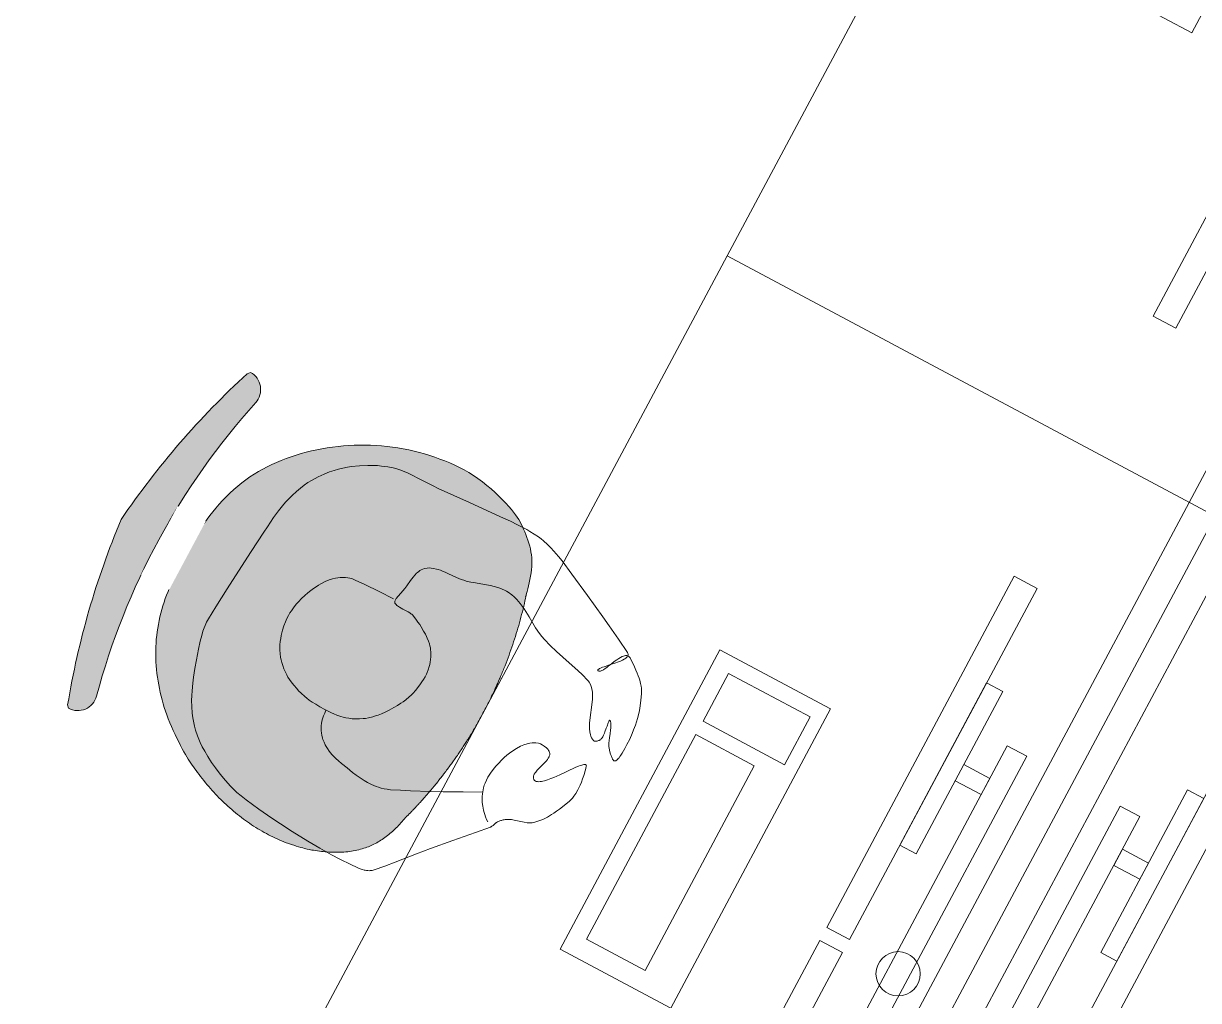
# Model space of a CAD drawing. Header units: millimetres. Extents: x 76548 to 83157, y 1824 to 49172.
# Drawn here: x 78398 to 79991, y 45676 to 47002 of the extents above; entities that cross this region are included whole.
import ezdxf

# ---------------------------------------------------------------- set-up
doc = ezdxf.new("R2010")
doc.units = ezdxf.units.MM
doc.header["$MEASUREMENT"] = 0
doc.layers.add('FURN-FILE', color=211, linetype='Continuous', lineweight=0)
doc.layers.add('FURN-WKST', color=42, linetype='Continuous', lineweight=13)

# ---------------------------------------------------------------- blocks, each defined once
blk = doc.blocks.new('*U49')
at = {"color": 0, "linetype": 'ByBlock', "lineweight": -2, "flags": 128}
for points in [[(-93.81940799851873, -226.5481468585931), (-76.05543497948383, 233.1131620319065), (93.81939657823386, 226.5482154809724), (76.0554235592208, -233.1130934095854), (-93.81940799851873, -226.5481468585931)], [(64.95693439784372, 131.5502647103422), (67.7899478998952, 204.8574413821916), (-57.60350259928236, 209.7033699262975), (-60.43651613183465, 136.3961932556849), (64.95693439784372, 131.5502647103422)], [(-37.90461599991977, -200.2463126598159), (-25.75007406752411, 114.2651227974711), (64.15466401215963, 110.7906834425958), (52.00012211137073, -203.7207519854128), (-37.90461599991977, -200.2463126598159)]]:
    blk.add_lwpolyline(points, close=True, dxfattribs=at)
blk = doc.blocks.new('wrk3_3')
at = {"layer": 'FURN-FILE', "color": 0, "linetype": 'Continuous', "lineweight": 0, "flags": 128}
for points in [[(199.9999264142389, 166.9331495293518), (739.9999264138896, 166.9337607273046), (739.9998754802509, 201.9341943134932), (199.9998754805856, 201.9335831155913), (199.9999264142389, 166.9331495293518)], [(344.9986427628028, 166.9333645466395), (595.0010516051116, 166.9336475419259), (595.0010799015727, 141.9334066607407), (344.9986710592493, 141.933123665498), (344.9986427628028, 166.9333645466395)], [(457.4997550550906, 141.9332510301756), (482.4999959057459, 141.9332792960631), (482.5000412106019, 101.9328938861945), (457.4998003294895, 101.9328655897116), (457.4997550550906, 141.9332510301756)], [(407.4998003294604, 101.9328655897116), (1092.500069506699, 101.9328655897261), (1092.500069506699, 71.93286558974069), (407.4998003294895, 71.93286558971158), (407.4998003294604, 101.9328655897116)]]:
    blk.add_lwpolyline(points, close=True, dxfattribs=at)
at = {"layer": 'FURN-WKST', "color": 0}
blk.add_line((0, 39.99999999997817), (1500, 39.99999999998545), dxfattribs=at)
at = {"layer": 'FURN-WKST', "color": 0, "flags": 128}
blk.add_lwpolyline([(-1.455191522836685e-11, 0), (1499.999999999985, -2.91038304567337e-11), (1499.999999999985, 750.0000000000073), (-1.455191522836685e-11, 749.9999999999782), (-1.455191522836685e-11, 0)], close=True, dxfattribs=at)
at = {"layer": 'FURN-FILE', "color": 0, "linetype": 'Continuous', "lineweight": 0, "rotation": 92.21320400544748}
blk.add_blockref('*U49', (706.2033570553613, 421.9164525568413), dxfattribs=at)
blk = doc.blocks.new('*U53')
at = {"color": 0, "linetype": 'ByBlock', "lineweight": -2, "extrusion": (0, 0, -1), "flags": 128}
for points in [[(93.81940799851873, -226.5481468585785), (76.05543497950566, 233.1131620319502), (-93.81939657824842, 226.5482154810161), (-76.05542355924263, -233.1130934095418), (93.81940799851873, -226.5481468585785)], [(-64.95693439782917, 131.5502647103713), (-67.78994789990975, 204.8574413822207), (57.60350259925326, 209.703369926312), (60.43651613181282, 136.3961932556995), (-64.95693439782917, 131.5502647103713)], [(37.90461599993432, -200.2463126598013), (25.75007406752411, 114.2651227974857), (-64.15466401215963, 110.7906834426394), (-52.00012211137073, -203.7207519853837), (37.90461599993432, -200.2463126598013)]]:
    blk.add_lwpolyline(points, close=True, dxfattribs=at)
blk = doc.blocks.new('wrk3_4')
at = {"layer": 'FURN-FILE', "color": 0, "linetype": 'Continuous', "lineweight": 0, "extrusion": (0, 0, -1), "flags": 128}
blk.add_lwpolyline([(-759.9999264139042, 166.9337833642276), (-1299.999926413555, 166.934394562144), (-1299.999875479902, 201.9348281482526), (-759.99987548028, 201.9342169506635), (-759.9999264139042, 166.9337833642276)], close=True, dxfattribs=at)
at = {"layer": 'FURN-WKST', "color": 0}
blk.add_line((0, 39.99999999999272), (1499.999999999985, 40), dxfattribs=at)
at = {"layer": 'FURN-WKST', "color": 0, "extrusion": (0, 0, -1), "flags": 128}
blk.add_lwpolyline([(0, 0), (-1500, -7.275957614183426e-12), (-1499.999999999985, 749.9999999999927), (0, 749.9999999999927), (0, 0)], close=True, dxfattribs=at)
at = {"layer": 'FURN-FILE', "color": 0, "linetype": 'Continuous', "lineweight": 0, "rotation": 92.21320400544748}
blk.add_blockref('*U53', (706.2033570553758, 421.9164525568704), dxfattribs=at)
blk = doc.blocks.new('*U55')
at = {"linetype": 'ByBlock', "lineweight": -2}
blk.add_hatch(color=7, dxfattribs=at).paths.add_polyline_path([(-240.0286441050412, 333.8224027595061, -0.05883785226899226), (17.78258416728931, 378.3228370211291, -0.05883785226899226), (270.5643462055887, 310.8815731017312), (273.9786411161185, 307.6193697071212, -0.4852311977000949), (240.2319705560803, 283.4062904212697, 0.05913279318586893), (15.18123345443746, 320.4241396341677, 0.05913279318586893), (-212.2825073906133, 303.7376379521374, -0.4852311977000949), (-243.7218450240907, 330.8795009021924)])
h = blk.add_hatch(color=7, dxfattribs=at)
edge = h.paths.add_edge_path()
edge.add_spline(control_points=[(-177.3597326177114, -145.1740488822616), (-207.7293379313342, -138.3802228098502), (-239.4937737221917, -120.1599046054689), (-285.5368762419967, -39.290901601511), (-282.7531709045143, 112.4052060332542), (-154.2041548238485, 268.7965515610194), (-36.97263507705065, 282.2879587669668), (13.27937099905103, 278.1714150390326)], knot_values=[0, 0, 0, 0, 0.1278050160630629, 0.1732907007324, 0.4305391611673586, 0.7883516963517069, 1, 1, 1, 1], degree=3, periodic=0)
edge.add_spline(control_points=[(13.27937099905103, 278.1714150390326), (63.70477036730153, 277.7649786677139), (179.2492612186761, 253.815244249934), (293.259613522474, 86.52446312605025), (282.4247332428349, -64.81148388589645), (229.3179185400659, -141.2265414623107), (196.0462666453386, -156.5193407842889), (165.1847444628074, -160.5647082002179)], knot_values=[0, 0, 0, 0, 0.2116483041139544, 0.5694608392983027, 0.8267092997332612, 0.8721949844025984, 1, 1, 1, 1], degree=3, periodic=0)
edge.add_line((165.1847444628074, -160.5647082002179), (165.2484580467572, -160.8114819504044))
edge.add_arc((20.0002498095273, 427.6801178225505), 606.1513053681007, 267.4274364554332, 283.86433089987764, ccw=False)
edge.add_arc((20.00006308477896, 427.6801262120862), 606.1513053680999, 250.99055867765549, 267.42745312209996, ccw=False)
edge.add_line((-177.4379372039402, -145.4146661578125), (-177.3597326177114, -145.1740488822616))
at = {"color": 0, "linetype": 'ByBlock', "lineweight": -2, "flags": 128}
blk.add_lwpolyline([(-240.0286441050412, 333.8224027595061, -0.05883785226899226), (17.78263144014636, 378.3228465774519), (17.78258416728931, 378.3228370211291, -0.05883785226899226), (270.5643462055887, 310.8815731017312), (273.9786411161185, 307.6193697071212, -0.4852311977000949), (240.2319389186887, 283.4062995583881), (240.2319705560803, 283.4062904212697, 0.05913279318586893), (15.18123345443746, 320.4241396341677, 0.05913279318586893), (-212.2824356838828, 303.737651843614), (-212.2825073906133, 303.7376379521374, -0.4852311977000949), (-243.7218450240907, 330.8795009021924), (-240.0286441050412, 333.8224027595061)], format="xyb", close=True, dxfattribs=at)
at = {"color": 0, "linetype": 'ByBlock', "lineweight": -2}
blk.add_rational_spline([(-177.3597326177114, -145.1740488822616), (-207.7293379313342, -138.3802228098502), (-239.4937737221917, -120.1599046054689), (-285.5368762419967, -39.290901601511), (-282.7531709045143, 112.4052060332542), (-154.2041548238485, 268.7965515610194), (-36.97263507705065, 282.2879587669668), (13.27937099905103, 278.1714150390326), (63.70477036730153, 277.7649786677139), (179.2492612186761, 253.815244249934), (293.259613522474, 86.52446312605025), (282.4247332428349, -64.81148388589645), (229.3179185400659, -141.2265414623107), (196.0462666453386, -156.5193407842889), (165.1847444628074, -160.5647082002179), (165.2059823241143, -160.6469661169467), (165.2272201854212, -160.7292240336756), (165.2484580467572, -160.8114819504044), (108.7795362508041, -174.7488256866854), (50.89822587730305, -180.4709396899489), (-7.206620838929666, -177.8602946925603), (-65.31147889475687, -175.2496661217665), (-122.4464215655462, -164.35990004411), (-177.4379372039693, -145.414666157747), (-177.4118690085306, -145.3344603992955), (-177.385800813121, -145.2542546407858), (-177.3597326177114, -145.1740488822616)], [1, 1, 1, 1, 1, 1, 1, 1, 1, 1, 1, 1, 1, 1, 1, 1, 1, 1, 0.9931535054110803, 0.9931535054110803, 1, 0.9931535054110803, 0.9931535054110803, 1, 1, 1, 1], degree=3, knots=[0, 0, 0, 0, 0.02130083601051049, 0.02888178345540001, 0.07175652686122644, 0.1313919493919511, 0.1666666666666667, 0.1666666666666667, 0.1666666666666667, 0.2019413840189924, 0.2615768065497171, 0.3044515499555435, 0.312032497400433, 0.3333333333333333, 0.3333333333333333, 0.3333333333333333, 0.5, 0.5, 0.5, 0.6666666666666666, 0.6666666666666666, 0.6666666666666666, 0.8333333333333333, 0.8333333333333333, 0.8333333333333333, 1, 1, 1, 1], dxfattribs=at)
blk.add_wipeout([(-37.68748061551013, 321.3590778665966), (67.71986267869939, 317.28579539060587), (66.04961799722508, 274.0636384313329), (-39.35772529692622, 278.13692090736726)], dxfattribs=at)
blk = doc.blocks.new('*U56')
at = {"color": 0, "linetype": 'ByBlock', "lineweight": -2, "flags": 128}
for points in [[(-67.61908009959006, 119.8511182272778), (-64.68391691547004, 117.5123406481289), (-62.02249832418602, 115.144058776219), (-59.61853425014124, 112.7773558237095), (-57.45458468818106, 110.4364294530969), (-55.51275828939106, 108.1398674887896), (-52.12404176704877, 103.5852596866462), (-49.46015359580633, 99.35530124756042), (-47.38623263135378, 95.48461226731888), (-45.78595226006291, 91.9799664269085), (-44.56168091739528, 88.83122938768065), (-43.63309447461506, 86.01853989601659), (-42.34851697189151, 80.98070567868126), (-41.68693681176228, 77.11761569771625), (-41.37035036104498, 74.17929256697244), (-41.19880676845787, 69.71586555690737), (-41.40966762852622, 65.19777894073923), (-42.171878482186, 58.97105368947086), (-43.26967381435679, 52.89910598522692), (-44.62373242682952, 47.08061297143286), (-46.16885814568377, 41.58088760798273), (-47.85161688584776, 36.43973508286581), (-49.628365762459, 31.67768319543393), (-51.46360868991178, 27.30090255387768), (-53.32862399828446, 23.30507323496568), (-55.20031878777081, 19.67840621522919), (-59.01921901235619, 13.27019991654379), (-62.67718644730485, 8.18065286865749), (-66.10783639743022, 4.206236637706752), (-69.27742852347001, 1.150660746337962), (-72.17373588838382, -1.162763670959976), (-74.79840152065299, -2.88638683022873), (-77.1617088123603, -4.14775049117452), (-79.27902409280796, -5.051333574781893), (-83.09109795390395, -6.154929220952909), (-86.03565398610954, -6.559026186499977), (-88.29010400407424, -6.610021388085443), (-91.74267194118875, -6.260705606517149), (-95.27644379720732, -5.374519566306844), (-96.10068012615375, -5.081783309942693), (-96.80689249803982, -4.792514781394857), (-97.41139151706011, -4.516394405814935), (-97.92872976323997, -4.258746302206418), (-98.3716425463208, -4.022076302557252), (-99.12259864383668, -3.585361672638101), (-99.66371201167931, -3.241328519608942), (-100.0560265071545, -2.975329923225217), (-100.6211396063227, -2.565474110728246), (-101.1561822656367, -2.145039310897118), (-102.0030104151228, -1.335917109812726), (-102.6648388811154, -0.4687708081182791), (-103.1662421040746, 0.4446345220640069), (-103.5290491046326, 1.393952215308673), (-103.7726255495509, 2.370105206020526), (-103.914128149343, 3.365151918813353), (-103.9687340279488, 4.372165450375178), (-103.8657228969241, 6.432017425875529), (-103.5507818871265, 8.476455592739512), (-103.0956790635973, 10.47559234114306), (-102.5549634890485, 12.40815882250899), (-101.3284280426233, 16.13870595498884), (-98.9301589664392, 22.78098164194671), (-98.08969241028535, 25.23362329394149), (-97.43603718517988, 27.33300510930712), (-96.95134488904296, 29.12105661911482), (-96.61056739503692, 30.63933496786922), (-96.38725432299543, 31.92649560855352), (-96.19265431606618, 34.0712189355836), (-96.23503063826502, 35.57665964747139), (-96.38645031873602, 36.64042868060642), (-96.82639027261757, 38.12015279065236), (-97.14995986649592, 38.80366339217289), (-97.54741736216238, 39.44703207763087), (-98.72549530611286, 40.73558709230565), (-100.0286372120754, 41.49396259222704), (-101.4317273775305, 41.79822440880525), (-102.9127616209807, 41.7157337366516), (-104.4525140626938, 41.30605075400672), (-106.034237271655, 40.62174913288618), (-107.6433925576857, 39.70914996910142), (-109.2674074918541, 38.6089828597469), (-110.8954580143982, 37.3569811291527), (-112.5182727391948, 35.98441754445957), (-115.7695707343373, 32.93195520339941), (-118.9162347211386, 29.6768924343196), (-121.9228715948702, 26.35781533540285), (-127.6118104009074, 19.68810582776496), (-132.5267591726588, 13.68232496113342), (-136.6801694461465, 8.555743067103322), (-140.1353821040466, 4.341502020994085), (-142.9771844245406, 0.9779214063892141), (-145.2950187692331, -1.639530343134538), (-147.173983248038, -3.628390968675376), (-148.6905285151151, -5.103001170195057), (-149.9108990876193, -6.166538044737536), (-150.8911055019562, -6.907877377656405), (-151.6776860479658, -7.401164838534896), (-152.8843388649111, -7.888870274182409), (-153.6385773163638, -7.91781392142002), (-154.1144846115785, -7.73706995487737), (-154.6766160386542, -7.121131334992242), (-155.047338566641, -6.067045890857116), (-155.5175044976786, -3.799294672018732), (-155.995535027374, -1.36618525540689), (-156.4581883738647, 1.156426726767677), (-156.8896408952496, 3.71034823039372), (-157.2797359176257, 6.251502242099377), (-157.933893560672, 11.33749126577459), (-158.3749020826435, 16.05588585311489), (-158.6193131604668, 20.32627633154334), (-158.6974697339319, 24.12888299631595), (-158.6436104807508, 27.47820341684564), (-158.2283009093517, 33.31675968928903), (-157.6081238214101, 37.61369536632264), (-156.9466339166829, 40.75499454890087), (-156.3304822278587, 43.05029287654907), (-155.1989812694956, 46.37341616144113), (-153.8007694544503, 49.5248155111185), (-147.6447512960731, 61.71258677435981), (-145.2775322722955, 66.16740189676057), (-143.1360960947059, 69.98289030509477), (-141.1891346688062, 73.24460912152426), (-137.5680670917645, 78.7453625376802), (-134.6304963118382, 82.66757830810093), (-132.2784066647146, 85.47790896547667), (-130.4203816939335, 87.50463357771514), (-127.4670630229666, 90.40379030395707), (-124.2950765424612, 93.12041495276208), (-122.2302317750145, 94.58970207515813), (-120.1803148377076, 95.76517144344689), (-118.1717070990708, 96.71312365050835), (-116.2234581127632, 97.48577798239421), (-112.4361552145565, 98.6938689492672), (-98.67811222274759, 101.9768933837913), (-95.34419855079614, 102.9640886734705), (-92.92743815885478, 103.8455261429044), (-91.174593415446, 104.6079627630679), (-88.66028312537674, 105.9475178566499), (-87.46209576458205, 106.7180416653136), (-86.30767392947746, 107.5634780721884), (-85.2678136213508, 108.3997809173161), (-84.37712172009196, 109.1569540053752), (-83.61401650663174, 109.8404559932387), (-82.95978676556115, 110.4555995567207), (-81.84782585985522, 111.5730434948928), (-81.04367908128188, 112.447576397084), (-80.4586396333616, 113.1252418810182), (-79.61206271831179, 114.1786131071422), (-78.8050939332461, 115.278601345286), (-78.43801553772937, 115.8414290369983), (-78.12626032179105, 116.3851595301239), (-77.85822650871705, 116.9066349317), (-77.40533212204173, 117.907278199913), (-76.70223971441737, 119.6923902388226), (-76.18101209738234, 121.0205314508494), (-75.7550573513945, 121.9887251924229), (-75.39965907925216, 122.6899319144286), (-75.10605334355932, 123.1979117253068), (-74.61190239304415, 123.9252327624563), (-74.33672927576117, 124.271073184369), (-74.04041603659425, 124.6036623474065), (-59.05197409361426, 140.1558562750433), (-36.22423421555141, 163.1642510985112), (-13.51566399703734, 186.2140992055647), (0.5462331989838276, 201.0758698599238), (21.44461074180435, 223.651070916836), (31.96339711792825, 234.8299737443886), (42.62526393884036, 245.7912772935379), (43.68046256294474, 246.7682661938161), (44.73487339366693, 247.6030937833275), (45.77613055286201, 248.3174445453769), (46.79494083008467, 248.9295734184852), (47.78447296151717, 249.4548636200343), (49.71971139076049, 250.3195553887199), (51.4864183678219, 250.955474383969), (53.07832198549295, 251.4261799676169), (54.49968922204425, 251.7768882801902), (57.03375751557178, 252.2646132327209), (58.95828249683109, 252.5350390305393), (61.85372156882659, 252.8070786522439), (64.72213053594169, 252.9434306352487), (74.34222248695733, 253.1217002937774), (90.94216905088251, 253.0315373621561), (103.2689653281413, 252.6465361189476), (121.7071010120126, 251.5957728264475), (140.2654369057273, 250.023190892578), (165.4015803699949, 247.3992407908518), (184.0912278398682, 245.1488961523137), (198.0662587549596, 243.2524069393548), (219.0346736627689, 239.9974490112072), (240.1024128960416, 236.1566046217486), (248.6097185366089, 234.2650889546203), (255.8766533048401, 232.2997765708133), (262.1244088631211, 230.345592082318), (267.5228818026226, 228.4581159202062), (276.8586845827667, 224.7613266606495), (283.8039049019644, 221.6643240900885), (289.0014264938945, 219.1615697455272), (296.8100606179214, 215.12186288253), (304.6719121779897, 210.7441164936608), (312.7793421033275, 205.8355938330496), (319.5730716386315, 201.2918198992847), (325.2707210174849, 197.1156955050537), (330.0557914431702, 193.3016350091493), (334.0817022795964, 189.837461030038), (337.475987187252, 186.7062200969231), (343.1147176509694, 180.9942803109152), (347.0808661587798, 176.5098041312012), (349.9012805553793, 173.0299977459799), (353.8746205550924, 167.6176588857197), (357.5273707977176, 161.9673045995441), (361.9703899100423, 154.140607655092), (365.5383157827382, 147.0846043508791), (368.4306974739593, 140.7713237297285), (370.7959818363597, 135.1537656714063), (374.5892939559999, 125.146646631154), (377.167884649687, 117.5231377324817), (380.6525044631999, 105.9559948724782), (383.7333848598864, 94.303267696072), (387.4616613556427, 80.2099909469689), (390.1778269928327, 69.60393062404182), (391.8871654545437, 61.61549954205111), (392.8654994660756, 55.59938721146318), (393.3781100799242, 51.07094254145341), (393.6169457316209, 47.66438679893326), (393.7093474191643, 42.53659680728742), (393.4428878726321, 37.3853461186518), (391.5917984461412, 18.28225538095285), (388.4191098168521, -10.15066747595847), (385.0056040351774, -38.54321582520788), (381.1422480499314, -69.92181832779897), (377.1767696383467, -101.290314624639), (376.0569471454801, -109.9782509629003), (373.9000960390404, -124.8953543465905), (371.8722132188341, -135.998084945124), (369.9829369443105, -144.3638008159614), (368.3007242096792, -150.6963453573553), (366.8653682892764, -155.4939250469179), (364.3964797862573, -162.7907924592291), (361.5026112754931, -170.2371571781259), (358.6156111110613, -176.7165981596481), (355.654455939628, -182.5519482207019), (352.6654237993353, -187.8150990767463), (349.6849541003321, -192.5691466451972), (343.6602148606325, -201.0201553974621), (337.9567189837835, -207.9282547805196), (332.6649430803518, -213.6076286003226), (327.8237272582992, -218.3023473745125), (323.4393863821897, -222.2031548287341), (315.4672506824572, -228.5728119767591), (309.2671357130021, -232.9757874731586), (299.6698231730261, -238.9931353344873), (289.7886433609965, -244.3239581823727), (283.6030347587075, -247.257692001338), (278.0120662382687, -249.6397147881362), (272.9995215257077, -251.5559997652017), (268.5322227476427, -253.0864840657014), (264.5683730264136, -254.3018484745844), (257.5266995868224, -256.1207057651336), (252.1739255099237, -257.2014461496583), (248.1281519342083, -257.8379474760004), (242.0229014776924, -258.4910310672421), (235.8906992767952, -258.7546413669334), (230.1274137147193, -258.749698951593), (220.1296391573414, -258.5269214863511), (205.2548092142097, -258.0329353859561), (197.8302644297364, -257.8812364855403), (190.3884818224178, -257.8959673912468), (143.8827729746845, -259.0398896988918), (97.32912350537663, -260.2023101767554), (82.79271740496915, -260.480752180636), (71.90833895466494, -260.5478471794195), (63.74398279690649, -260.3878469939664), (57.61540616005368, -260.094446429619), (53.01400159171317, -259.7536152249813), (46.10092852399976, -259.0134255378653), (39.17097033604659, -257.9548900375521), (34.93039731534373, -257.1139068752382), (31.00923039179179, -256.1843489880121), (23.78699563717237, -254.1062732471182), (17.59204353736277, -251.9697768797632), (12.25457476187148, -249.8906726978748), (3.069718270271551, -245.8673820637196), (-3.715841826779069, -242.6034516635846), (-23.78141759205027, -232.2085929685854), (-55.34764355950756, -215.4574406166212), (-86.82922167797369, -198.5466316596285), (-99.70929340187286, -191.4937553044292), (-118.8650367937807, -180.6179156714788), (-137.752201748066, -169.6584653481405), (-138.8305267600954, -168.869615477015), (-139.5632402834235, -167.9925750900729), (-139.9983193626249, -167.0447564042843), (-140.1783204178646, -166.0414249931346), (-140.1409383535211, -164.9959291303676), (-139.919510730535, -163.9199061992404), (-139.5434722492791, -162.8234683800401), (-139.038764297773, -161.7153696189635), (-138.4282038729434, -160.6031556922098), (-137.7318157773116, -159.4932990079251), (-136.1219059069263, -157.2664283020276), (-134.3478783344617, -155.1074483294506), (-132.5000149803382, -153.0413196480076), (-128.7073717071762, -149.1235568362899), (-125.2266102305584, -145.7295829771901), (-122.2151227674549, -142.8538553910184), (-119.7123296660793, -140.4550604098185), (-117.6947182497461, -138.4765304889443), (-116.1088631804014, -136.8579294744559), (-114.890608595495, -135.5415520657407), (-113.975677076407, -134.4753707396449), (-113.305068112415, -133.6141762769112), (-112.8273729609791, -132.9196501247934), (-112.499334546199, -132.3598814339348), (-112.1435539053346, -131.4949395170115), (-112.0732321435862, -130.9480822738406), (-112.1389836597664, -130.598640639495), (-112.4399651410931, -130.1771455956623), (-112.9986966945871, -129.8852522413363), (-113.7457882228337, -129.7880798674742), (-114.4839606462119, -129.9535190253227), (-115.2125611046795, -130.3404011455277), (-115.9310184472706, -130.9124158485647), (-116.6388365441817, -131.6375991348614), (-117.3355880949894, -132.4878724585578), (-118.020908897146, -133.4386277909798), (-118.6944925410862, -134.4683542407001), (-120.0265695665148, -136.7299408922554), (-121.3076091464318, -139.1151083599107), (-122.5367579916128, -141.5292285286851), (-124.9144458466544, -146.3441631937749), (-127.0725091625209, -150.6502646653535), (-129.0197485047247, -154.3083337441494), (-130.7683905839804, -157.3038468405575), (-132.332548147373, -159.6865086987236), (-133.7271498075861, -161.5343849217606), (-134.9672104893107, -162.9334033147752), (-136.0673477129385, -163.9663123317878), (-137.0414742473222, -164.707334274819), (-137.9026162493392, -165.2201442029618), (-138.6628196784659, -165.5577032675064), (-140.0081839983541, -165.8801947837492), (-141.0297006302499, -165.881800860443), (-141.8028421224444, -165.7387669226446), (-142.9737755806855, -165.2787811032322), (-144.158130378768, -164.5072149667103), (-154.7622577494476, -156.1955853137042), (-158.649654211149, -153.0110529391823), (-161.9495223608028, -150.1659504200798), (-164.7316447268822, -147.618968556184), (-167.0670063552971, -145.3378661294264), (-169.0223251391144, -143.2960459843307), (-172.2149712088722, -139.6055159765092), (-174.390812652302, -136.7270916199341), (-175.8844429020974, -134.4990880917321), (-177.8798254130015, -131.0353814962), (-179.55249022934, -127.412472105425), (-182.585148946222, -119.3615747936128), (-184.9186919235581, -112.1572543564398), (-186.7024768849224, -105.725781452973), (-188.056972105951, -99.9968893656769), (-189.0783421631495, -94.90410601584881), (-190.4830081821492, -85.80596804099332), (-191.2039098992536, -78.821894930079), (-191.5502548069562, -73.49059949476214), (-191.7465966902819, -65.33934503055934), (-191.541532911142, -56.99733186709636), (-191.4525048549112, -54.98436120561382), (-191.3710084513295, -52.9483792422543), (-191.2888833237666, -50.94163372040202), (-191.0960654812661, -47.02853268301988), (-190.856494153486, -43.57253899624629), (-190.568019424245, -40.63227171126346), (-190.2387539568226, -38.19616076051898), (-189.8807675575226, -36.21774786534661), (-189.5066318048994, -34.63646454426635), (-189.1276832082367, -33.3893571630615), (-188.7532928970904, -32.41726453887532), (-188.3907009452232, -31.66767489725316), (-188.0451460097611, -31.09566089464352), (-187.7201301920431, -30.66375851880002), (-187.4177273229579, -30.34131540478847), (-186.8463709746866, -29.9090772736381), (-186.3811705268017, -29.70168012021168), (-186.0108081420622, -29.61546415988414), (-185.4195315506222, -29.60302473415504), (-184.7838221004058, -29.73768139099411), (-184.1257714829699, -29.99292447110929), (-183.4861742259818, -30.31631055459729), (-182.8695797359251, -30.68706792585726), (-182.2790420141901, -31.08883681586303), (-181.7164513939206, -31.50882049063512), (-180.644660326594, -32.39551093587943), (-179.6966201054311, -33.26062874477066), (-178.8658859612769, -34.07176210959733), (-177.4262098291947, -35.57690651757002), (-176.37288103233, -36.74596524664958), (-174.8645098781999, -38.50177057362453), (-174.1536748092622, -39.35686762591649), (-173.4785835188231, -40.18211271207838), (-172.052252069072, -42.11502915712481), (-170.8540307598014, -44.05183604796184), (-169.837797632892, -45.96111273103452), (-168.9668189695658, -47.82000777225767), (-167.5071875951617, -51.442774512092), (-166.3668713278457, -54.70754414125986), (-164.5239001660448, -60.46841486137419), (-163.1341981621445, -64.68451544547861), (-162.0121201969305, -67.70695399784017), (-161.0937806866132, -69.8611386406119), (-160.3483819822359, -71.399029405482), (-159.1190861833165, -73.5593567208125), (-157.7311059778149, -75.51688014490355), (-157.2791485498674, -76.02605880604824), (-156.910345303666, -76.3297973585286), (-156.6138414920861, -76.45552471677365), (-156.3799937650474, -76.42767078395991), (-156.2002455623006, -76.26796910689154), (-156.0670147435158, -75.99573020804382), (-155.973592287286, -75.62808837050397), (-155.9140509995632, -75.1802243921993), (-155.8831632720758, -74.66556659051275), (-155.8763270213385, -74.0959721255058), (-155.8894990208573, -73.48189051654481), (-155.963739627201, -72.13332993637596), (-156.082074312726, -70.70129670253664), (-156.2261255179183, -69.2339876874903), (-156.3822669849469, -67.76739318015461), (-156.7043543621767, -64.84010739233054), (-157.2340696525498, -59.45423286240839), (-157.3786965952313, -57.44817953127495), (-157.4642876811413, -55.73813660569431), (-157.500348485737, -54.29392246833595), (-157.4971648632927, -53.08177788998), (-157.4644298206986, -52.06843455393391), (-157.3313802734192, -50.42109832882124), (-157.1609031164553, -49.30812652167515), (-156.9891297593058, -48.55200334127585), (-156.6546687209629, -47.5586586206482), (-156.2202547803463, -46.75249037853791), (-155.9419725698972, -46.37114960879262), (-155.6308072653919, -45.98116837973066), (-155.2993077461506, -45.59460008150199), (-154.9571923676922, -45.22001613483008), (-154.6119101612931, -44.86328892906022), (-153.9100699887058, -44.19645034142013), (-153.2494783565126, -43.63537534799252), (-152.6457485057326, -43.17858416958188), (-152.1044146243075, -42.81642135283619), (-151.6251725073816, -42.53588864012272), (-151.2045363775105, -42.32336944712733), (-150.8374740422878, -42.16606277493702), (-150.5183882433048, -42.05264566537517), (-150.2416838631034, -41.97348996018991), (-149.7653189130942, -41.88396709733934), (-149.4165888461575, -41.86114462251135), (-149.1609522567742, -41.87085928155284), (-148.7886532713819, -41.93140314384073), (-148.4318151398766, -42.05068169452716), (-146.3639900024573, -43.09302455540455), (-144.5058893522801, -44.31788951066846), (-142.8328935372265, -45.69325342641969), (-141.3230939688874, -47.19090201285144), (-138.6786624240704, -50.51272955702734), (-136.4931500903913, -54.069029415361), (-134.6591596705839, -57.72981422462908), (-133.0931347329897, -61.39806509869231), (-122.8032707499369, -91.50861584562517), (-121.2967672964805, -95.02087758491689), (-119.8667432734946, -97.94560625099984), (-118.5151745324329, -100.3700338208728), (-115.8874775830409, -104.2569770275295), (-113.6650739230463, -106.8285759492865), (-111.8385603226634, -108.5379787138663), (-108.8148853965977, -110.710654861381), (-107.1649034469519, -111.6059758277697), (-105.4164328958577, -112.3647985127609), (-96.14607466565212, -115.6686276591645), (-87.8196114962775, -118.3132584587293), (-72.94351006367651, -122.6024855545111), (-50.48798058165994, -128.9330605011055), (-39.47561055817641, -132.3877720159944), (-28.77853825451166, -136.2421366490889), (-23.90504156915995, -138.3466705887258), (-19.40355271243607, -140.6124567325314), (-11.09204271378258, -145.4397398271976), (3.279592121260066, -154.7988415958098), (14.15179741186148, -161.6433978738351), (18.29562801274005, -163.9905088299711), (21.96431851555099, -165.8950515343604), (28.50258234566718, -168.8071976425126), (33.5239255704073, -170.5650799111754), (37.36677855142625, -171.6018476262543), (43.27054944868723, -172.641581046264), (46.2913064299355, -172.9055591668148), (49.36173185302323, -172.984206173991), (52.74614437238051, -172.8747912864492), (55.88402782506455, -172.619586147528), (58.79804205446999, -172.2599192769703), (64.1991000060516, -171.3155307872075), (68.8697684174549, -170.2542988117639), (76.95698011940112, -168.0411874635174), (89.00550086455769, -164.4374030178587), (95.0517830316312, -162.7768430550495), (101.1490881538048, -161.3761569684866), (104.8226241697703, -160.7632200290536), (108.3662906795798, -160.3661738351366), (115.2004973411094, -159.9655540889507), (127.4115971814754, -159.7585597528814), (131.9559038566949, -159.643891297761), (135.8706543991793, -159.4490034244809), (139.2285194029973, -159.1713727745955), (142.1012450034323, -158.8231905526627), (144.5556288781809, -158.4223665190948), (148.6944769781694, -157.465465577232), (151.6477769613339, -156.5000038414873), (153.7665484628014, -155.6172412248125), (156.7730721385597, -154.0091957800178), (159.5523224818608, -152.0242780741828), (161.332543342578, -150.348184696486), (162.7873069187917, -148.5922233631718), (163.9803179800074, -146.7983922846761), (164.9629812226485, -144.9990048169711), (165.7767172957392, -143.2186036019702), (166.4548516650975, -141.4755166811083), (167.536590319316, -138.0406063722767), (168.3184099531209, -134.8890096536925), (169.4384851769428, -129.148090611081), (170.9277875948173, -120.335623277424), (171.7776431019083, -115.9995255691465), (172.8152157223376, -111.8090318773029), (175.3372492970884, -103.2854043154948), (175.8683985589523, -101.1989744168823), (176.1957635762083, -99.67706771240046), (176.3911907327274, -98.56684509250044), (176.5052951572652, -97.75471381891111), (176.617850689785, -96.57398866731091), (176.6520413123799, -95.44382430076075), (176.5813397798338, -94.63366844883421), (176.3938799561583, -93.92768914763292), (176.1062587876804, -93.31373884924687), (175.7332465509171, -92.78096375342284), (175.2879708700202, -92.31967378866102), (174.782082953614, -91.92122519794793), (174.2259077297058, -91.57791453447135), (172.9770145420553, -91.02238860675425), (171.6207465995103, -90.61872346814198), (170.2062453494873, -90.32890445382509), (168.7709265370941, -90.12327073809865), (167.3428800070542, -89.97882505606685), (164.4937860522987, -89.80283349617093), (161.870660170287, -89.71203595204861), (157.1572791352228, -89.57345504844852), (153.6672612060938, -89.38048785830324), (151.1578186973347, -89.12628713487356), (149.3714361993261, -88.84899940875766), (148.100207666299, -88.58172914579336), (146.3256177463045, -88.06967172522855), (144.7373665500927, -87.40439584407432), (140.0588709445146, -84.98693144919525), (135.9024495719059, -82.72821205835498), (132.256068791663, -80.64047709108854), (129.0840093093648, -78.72742360942357), (123.6399221439133, -75.18318947270745), (119.7032582469692, -72.35870997856546), (116.8650604349386, -70.14553068808164), (114.8141844906058, -68.43177280071541), (111.8830603431197, -65.773748433523), (109.1514558133349, -63.00985070395109), (107.1957096576662, -60.76572079393372), (105.4819244048267, -58.53471260945662), (103.9823278925178, -56.33862863325339), (102.6720901137014, -54.19389707355003), (101.5290505225712, -52.1126174715173), (99.6123934737916, -48.04182692586619), (98.18264844684745, -44.31900865024363), (97.12512705371773, -40.95457131258445), (96.35072434738686, -37.93964127905201), (95.79053623122309, -35.25445223912538), (95.07861373303604, -30.46796538431954), (94.77296118080267, -26.82115990119928), (94.67443677649135, -24.06302784726722), (94.74017793093662, -19.90230904340569), (95.06647248164518, -15.73025528083963), (95.51799751695944, -12.06779215681308), (96.02137663999747, -8.728904386560316), (97.18239766907936, -2.686901701090392), (98.44087389533524, 2.401122185445274), (99.73633118112775, 6.730344852447161), (101.0243466534739, 10.44406166997214), (102.2734849483822, 13.64981095671828), (104.7434905260452, 19.19500375979987), (106.8417016997264, 23.32882492482895), (108.5583281457439, 26.43139640327718), (111.3701678570797, 31.11323884848389), (114.4752155398892, 35.85926733039378), (118.7536228509998, 41.85975410805258), (122.6420562786079, 46.81695436968585), (126.1617823726265, 50.9154411751224), (129.335716523361, 54.30882844502048), (132.1879115907504, 57.12390287815651), (134.7429495525066, 59.46470167205553), (139.3525211245797, 63.27513051840651), (142.9294680012536, 65.88442927897268), (145.6819537064803, 67.69618868810358), (149.9264269588384, 70.17232412757585), (154.314308459172, 72.34848378863535), (156.727020709608, 73.38395785518514), (159.0300149721297, 74.26948298649222), (163.451462453595, 75.71543420555827), (167.4261232694626, 76.7609230785165), (170.9811068784766, 77.5156406765891), (174.148163605656, 78.05890436851769), (179.810624702186, 78.76041440357221), (184.1519891033386, 79.09045083275123), (187.4579279803656, 79.23442264208279), (192.4921857782683, 79.29406489581743), (197.6107623895732, 79.17879188463849), (205.4352654919057, 78.7649697119341), (211.9824868594806, 78.19751061256102), (217.5336881142139, 77.50877026915259), (222.2894830687146, 76.73552417942847), (226.3961884000455, 75.91262009905768), (229.9632162159105, 75.07004016642168), (236.1855893418979, 73.29366321091948), (240.8699191254709, 71.6860193565808), (244.4121975007947, 70.31237489263003), (249.8009831437084, 67.96253776413505), (255.3161617168589, 65.24102301408129), (258.7716770684929, 63.32747318263864), (261.8779435228571, 61.4055017678038), (264.6722550389386, 59.49734947757679), (267.1878204100285, 57.6201440107543), (271.631189925436, 53.88645474787336), (275.2245159246959, 50.41070919156482), (278.141274135196, 47.22649347607512), (280.5181057072041, 44.34218870926998), (282.4627727634797, 41.75088625734497), (285.5605326375953, 37.08365804224741), (287.6269514722953, 33.48936907410098), (289.0312409400067, 30.75024134830164), (290.9022709911951, 26.58585294907971), (292.4889062020957, 22.37224755038915), (293.7585158883739, 18.41993378171173), (294.8129443161597, 14.67543758005195), (296.4093025728798, 7.541716234132764), (297.366423632855, 1.166109994679573), (297.8401005281048, -4.525676297300379), (297.9578322382586, -9.59986925033445), (297.8214679987141, -14.1165313347301), (297.5107071431848, -18.13062732799153), (297.0867470975572, -21.69262685919239), (295.9894815797161, -28.04320277164516), (294.857657777633, -32.90874588776205), (293.8282741230651, -36.61832591945131), (291.9839330583854, -42.28385581127077), (289.7665626029047, -48.07585125269543), (287.5933025822887, -53.10515665727144), (285.420881843922, -57.67217720666667), (283.2658429525909, -61.80745763787127), (281.1416412428007, -65.54229652970389), (279.0590941190312, -68.90787278066273), (277.0267698761891, -71.93461546264007), (273.0081049607979, -77.24542926337745), (269.2697049037379, -81.46678598922153), (265.8290430679845, -84.80457977108017), (262.6889508627501, -87.43254452596011), (259.8424178138084, -89.49450665521726), (257.2760790570901, -91.1078506604099), (254.9727267871203, -92.36733920885308), (250.8122724557907, -94.21431947949168), (247.5839007576287, -95.28790626900445), (245.1019690875983, -95.91030347502965), (241.2817653165985, -96.53889986804279), (237.3450089037506, -96.78744114087021), (222.9714442981349, -96.91553686784755), (201.2998274545243, -96.87458243244328), (179.6112179480042, -96.55893252204987)], [(-44.32966108580877, 86.45783814480819), (-19.86018386535579, 97.91891023586504), (4.609293355068075, 109.3799823268928), (20.78640826029005, 116.8605223956838), (45.21283860245603, 127.7244227722258), (57.51660568109219, 132.9632276802004), (69.89194735325145, 138.0532469735772), (74.31018868518731, 139.6491569937498), (78.49631145954481, 140.8359697697451), (82.45834712441138, 141.6932562917791), (86.20481095043942, 142.2861632469721), (89.74451693433366, 142.6679715532664), (96.45043016989803, 142.9659301189095), (102.3888364828163, 142.8236366811179), (107.6365293281415, 142.4276559459249), (112.2660373922408, 141.8981651682698), (120.448157696359, 140.6235168458516), (126.6481683719903, 139.4317205691623), (136.0425473620344, 137.3742820600019), (145.5406920548558, 135.129933506978), (150.8661265266128, 133.75169886394), (155.3662185647481, 132.3949708781001), (159.1774209725118, 131.0712987459992), (162.4126939993148, 129.7944156817102), (165.1654997079531, 128.5768168220966), (167.5131978669815, 127.4282617651479), (171.4815062636335, 125.2154550175619), (174.3379217501497, 123.3724199130811), (176.4112974288, 121.8791102910327), (179.4082639645349, 119.4489300233981), (182.2666252501876, 116.7757533314434), (183.662042998687, 115.3051151383843), (184.9089492524217, 113.8641446602851), (186.0225990030885, 112.4621558125509), (187.9617332318012, 109.711841869299), (189.4933918348543, 107.1895024869154), (190.7024143682502, 104.9057707317261), (191.6566688287858, 102.8568232125108), (192.4101437859499, 101.0305697282893), (193.5402495066082, 97.7731960000674), (194.2256627750467, 95.29074263351504), (194.6458448795893, 93.41338675937732), (195.1212575870159, 90.58239656146907), (195.4058474182821, 87.74595514412795), (195.6871233037891, 83.48946156880993), (195.9683991892816, 79.23296799352102)]]:
    blk.add_lwpolyline(points, dxfattribs=at)
blk = doc.blocks.new('*U57')
at = {"color": 0, "linetype": 'ByBlock', "lineweight": -2, "extrusion": (0, 0, -1), "flags": 128}
for points in [[(93.81940799851873, -226.5481468585494), (76.05543497949111, 233.1131620319211), (-93.81939657822659, 226.548215480987), (-76.05542355921352, -233.1130934095418), (93.81940799851873, -226.5481468585494)], [(-64.95693439780734, 131.5502647103567), (-67.78994789987337, 204.8574413822207), (57.60350259926054, 209.7033699262975), (60.43651613184193, 136.3961932556995), (-64.95693439780734, 131.5502647103567)], [(37.9046159999416, -200.2463126598013), (25.75007406753139, 114.2651227974857), (-64.1546640121378, 110.7906834426249), (-52.00012211138528, -203.7207519853982), (37.9046159999416, -200.2463126598013)]]:
    blk.add_lwpolyline(points, close=True, dxfattribs=at)
blk = doc.blocks.new('wrk3_5')
at = {"layer": 'FURN-FILE', "color": 0, "linetype": 'Continuous', "lineweight": 0, "extrusion": (0, 0, -1), "flags": 128}
for points in [[(-199.999926414268, 166.9331495293882), (-739.9999264139187, 166.933760727341), (-739.99987548028, 201.9341943135369), (-199.9998754806147, 201.933583115635), (-199.999926414268, 166.9331495293882)], [(-759.9999264139187, 166.9337833642639), (-1299.999926413569, 166.9343945621367), (-1299.999875479902, 201.934828148238), (-759.9998754802946, 201.9342169506854), (-759.9999264139187, 166.9337833642639)], [(-344.9986427628173, 166.9333645466686), (-595.0010516051116, 166.9336475419695), (-595.0010799016018, 141.9334066607989), (-344.9986710592784, 141.9331236655562), (-344.9986427628173, 166.9333645466686)], [(-457.4997550550906, 141.9332510302047), (-482.499995905775, 141.9332792961213), (-482.5000412106165, 101.9328938862454), (-457.4998003294895, 101.9328655897698), (-457.4997550550906, 141.9332510302047)], [(-407.4998003295041, 101.9328655897698), (-1092.500069506714, 101.9328655897552), (-1092.500069506714, 71.93286558974069), (-407.4998003294895, 71.93286558974069), (-407.4998003295041, 101.9328655897698)]]:
    blk.add_lwpolyline(points, close=True, dxfattribs=at)
at = {"layer": 'FURN-FILE', "color": 0, "linetype": 'Continuous', "lineweight": 0, "extrusion": (0, 0, -1)}
blk.add_circle((-750.0000000000146, 86.93286558978434), 30.00000000000001, dxfattribs=at)
at = {"layer": 'FURN-WKST', "color": 0}
blk.add_line((0, 40.00000000002183), (1500, 40.00000000004366), dxfattribs=at)
at = {"layer": 'FURN-FILE', "color": 0, "linetype": 'Continuous', "lineweight": 0, "extrusion": (0, 0, -1), "rotation": 2.212929250014386}
blk.add_blockref('*U55', (-705.8694781774102, 928.0065980308573), dxfattribs=at)
at = {"layer": 'FURN-FILE', "color": 0, "linetype": 'Continuous', "lineweight": 0, "rotation": 92.21320400544748}
blk.add_blockref('*U57', (706.2033570553904, 421.9164525568922), dxfattribs=at)
at = {"layer": 'FURN-WKST', "color": 0, "extrusion": (0, 0, -1), "flags": 128}
blk.add_lwpolyline([(0, 0), (-1500, 4.365574568510056e-11), (-1500.000000000015, 750.0000000000291), (0, 750.0000000000146), (0, 0)], close=True, dxfattribs=at)
at = {"layer": 'FURN-FILE', "color": 0, "linetype": 'Continuous', "lineweight": 0, "extrusion": (0, 0, -1), "rotation": 92.21292925001441}
blk.add_blockref('*U56', (-713.169830182931, 747.1278420790768), dxfattribs=at)

msp = doc.modelspace()

# ---------------------------------------------------------------- block references
at = {"layer": 'FURN-FILE', "linetype": 'Continuous', "lineweight": 0, "rotation": 241.9023659143313}
msp.add_blockref('wrk3_3', (80013.62304494056, 46333.45773229617), dxfattribs=at)

# ---------------------------------------------------------------- next in the draw order: block references
at = {"layer": 'FURN-FILE', "linetype": 'Continuous', "lineweight": 0, "extrusion": (0, 0, -1), "rotation": 298.0976340856689}
msp.add_blockref('wrk3_4', (-80720.08622767708, 47656.67720443138), dxfattribs=at)

# ---------------------------------------------------------------- next in the draw order: block references
msp.add_blockref('wrk3_5', (-80013.62304494058, 46333.45773229616), dxfattribs=at)

doc.saveas('drawing.dxf')
